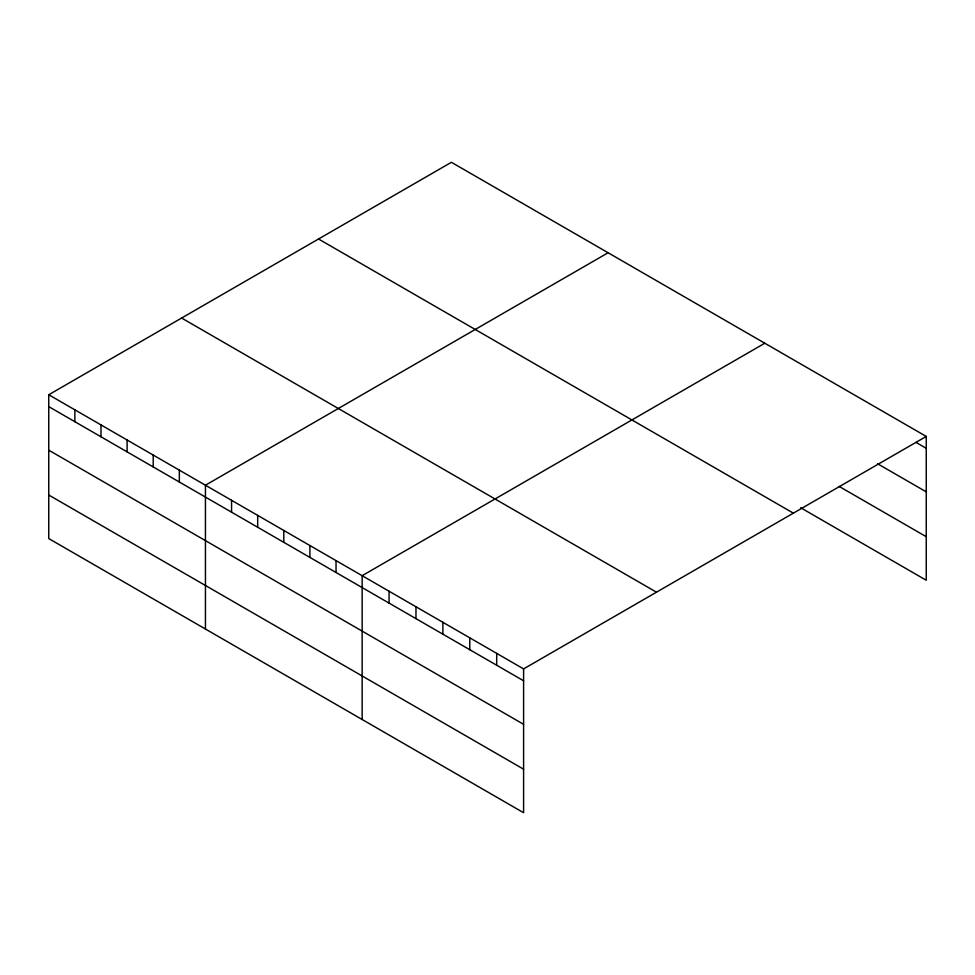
<?xml version="1.0" encoding="UTF-8"?>
<svg xmlns="http://www.w3.org/2000/svg" width="975" height="975" viewBox="0 0 975 975"><rect width="100%" height="100%" fill="white"/><g stroke="black" fill="none" stroke-linecap="round" stroke-linejoin="round"><path stroke-width="1.46" d="M48.75 394.753L523.599 668.911L523.599 812.711L48.75 538.566L48.75 394.753L451.401 162.289L926.25 436.434L926.25 580.247L800.682 507.743M608.095 252.757L205.445 485.221L205.445 629.033M764.802 343.224L362.152 575.689L362.152 719.501M523.599 668.911L926.25 436.434M916 442.394L926.25 448.305M877.561 463.734L926.25 491.851M839.122 486.403L926.25 536.701M318.52 238.997L793.37 513.155M181.63 318.045L656.48 592.191M48.75 406.624L523.599 680.782M48.75 450.17L523.599 724.315M48.75 495.02L523.599 769.178M496.689 653.372L496.689 665.243M469.779 637.833L469.779 649.703M442.869 622.294L442.869 634.164M415.972 606.767L415.972 618.638M389.062 591.228L389.062 603.098M336.034 560.613L336.034 572.483M309.916 545.537L309.916 557.408M283.798 530.461L283.798 542.332M257.68 515.385L257.68 527.256M231.562 500.297L231.562 512.168M179.339 470.145L179.339 482.016M153.221 455.069L153.221 466.94M127.103 439.993L127.103 451.864M100.986 424.905L100.986 436.776M74.868 409.829L74.868 421.7"/></g></svg>
